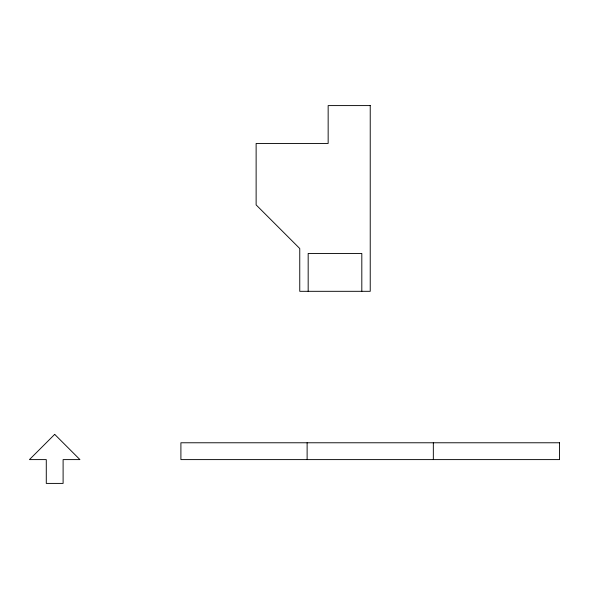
<?xml version="1.0" encoding="UTF-8"?>
<svg xmlns="http://www.w3.org/2000/svg" width="589" height="589" viewBox="0 0 589 589"><rect width="100%" height="100%" fill="white"/><g stroke="black" fill="none" stroke-linecap="round" stroke-linejoin="round"><path stroke-width="0.88" d="M433.335 442.773L433.335 459.604M361.815 291.312L361.815 253.447L308.172 253.447L308.172 291.312M307.119 442.773L307.119 459.604M54.696 434.365L29.45 459.604L46.281 459.604L46.281 483.407L63.104 483.407L63.104 459.604L79.935 459.604L54.696 434.365M370.231 105.593L328.154 105.593L328.154 143.458L256.127 143.458L256.127 204.891L299.757 248.521L299.757 291.312L370.231 291.312L370.231 105.593M559.55 442.773L180.904 442.773L180.904 459.604L559.55 459.604L559.55 442.773"/></g></svg>
